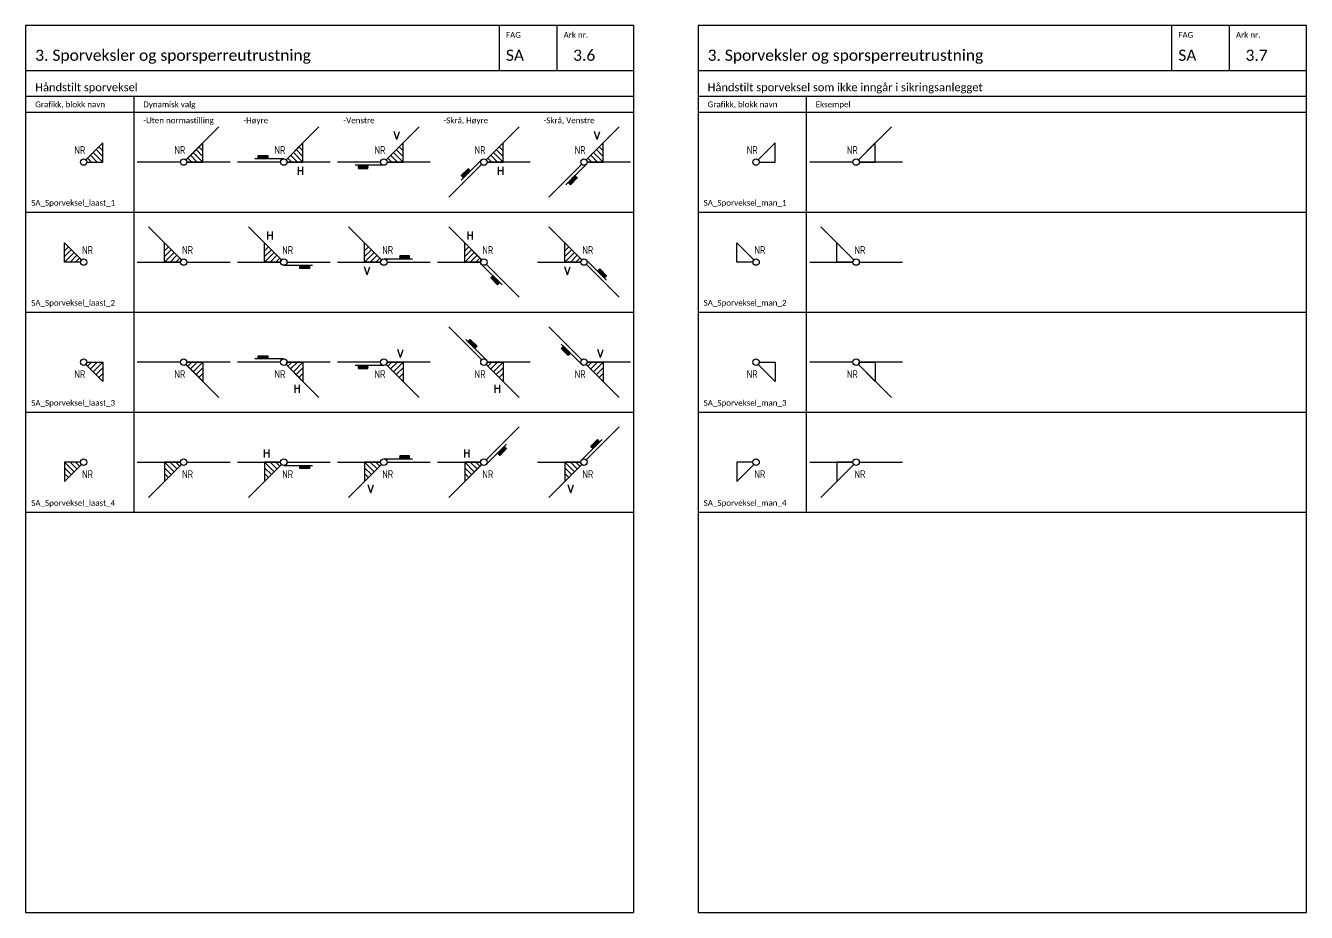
# Model space of a CAD drawing. Header units: millimetres. Extents: x -210 to 2500, y -2763 to 277.
# Drawn here: x 1050 to 1450, y -614 to -337 of the extents above; entities that cross this region are included whole.
import ezdxf
from ezdxf.enums import TextEntityAlignment as Align

# ---------------------------------------------------------------- set-up
doc = ezdxf.new("R2010")
doc.units = ezdxf.units.MM
for name, color, linetype in [('RAMME', 5, 'Continuous'), ('RAMME SYMBOLER', 4, 'Continuous'), ('RAMME TEKST', 7, 'Continuous'), ('SIG-SPOR enlinje', 5, 'Continuous'), ('SIG-Sporavsnitt', 2, 'Continuous'), ('SIG-Sporveksler', 2, 'Continuous'), ('SIG_ATT_Tekst25', 2, 'Continuous')]:
    doc.layers.add(name, color=color, linetype=linetype)
doc.layers.add('Wipeout', color=7, linetype='Continuous', true_color=0xfffefd)
doc.styles.add('Calibri', font='calibri.ttf')
doc.styles.add('ISOCP', font='isocp.shx', dxfattribs={"width": 0.9})

# ---------------------------------------------------------------- blocks, each defined once
blk = doc.blocks.new('*U24')
at = {"color": 0, "linetype": 'ByBlock', "lineweight": -2}
blk.add_lwpolyline([(1, 0), (6, 0), (6, 6), (0.71, 0.71, -0.198912), (1, 0)], format="xyb", dxfattribs=at)
blk = doc.blocks.new('SA_Sporveksel_man_1')
blk.add_wipeout([(-1, 0), (-0.99, 0.13), (-0.97, 0.26), (-0.92, 0.38), (-0.87, 0.5), (-0.79, 0.61), (-0.71, 0.71), (-0.61, 0.79), (-0.5, 0.87), (-0.38, 0.92), (-0.26, 0.97), (-0.13, 0.99), (0, 1), (0.13, 0.99), (0.26, 0.97), (0.38, 0.92), (0.5, 0.87), (0.61, 0.79), (0.71, 0.71), (0.79, 0.61), (0.87, 0.5), (0.92, 0.38), (0.97, 0.26), (0.99, 0.13), (1, 0), (0.99, -0.13), (0.97, -0.26), (0.92, -0.38), (0.87, -0.5), (0.79, -0.61), (0.71, -0.71), (0.61, -0.79), (0.5, -0.87), (0.38, -0.92), (0.26, -0.97), (0.13, -0.99), (0, -1), (-0.13, -0.99), (-0.26, -0.97), (-0.38, -0.92), (-0.5, -0.87), (-0.61, -0.79), (-0.71, -0.71), (-0.79, -0.61), (-0.87, -0.5), (-0.92, -0.38), (-0.97, -0.26), (-0.99, -0.13)]).dxf.layer = 'Wipeout'
at = {"color": 0, "linetype": 'ByBlock', "lineweight": -2}
blk.add_circle((0, 0), 1, dxfattribs=at)
blk.add_blockref('*U24', (0, 0), dxfattribs=at)
at = {"layer": 'SIG_ATT_Tekst25', "linetype": 'ByBlock', "lineweight": -2, "style": 'ISOCP', "width": 0.9}
blk.add_attdef('NR', text='', height=2.5, dxfattribs=at).set_placement((0.5, 2.5), align=Align.RIGHT)
blk = doc.blocks.new('SA_Sporveksel_man_2')
blk.add_wipeout([(1, 0), (0.99, 0.13), (0.97, 0.26), (0.92, 0.38), (0.87, 0.5), (0.79, 0.61), (0.71, 0.71), (0.61, 0.79), (0.5, 0.87), (0.38, 0.92), (0.26, 0.97), (0.13, 0.99), (0, 1), (-0.13, 0.99), (-0.26, 0.97), (-0.38, 0.92), (-0.5, 0.87), (-0.61, 0.79), (-0.71, 0.71), (-0.79, 0.61), (-0.87, 0.5), (-0.92, 0.38), (-0.97, 0.26), (-0.99, 0.13), (-1, 0), (-0.99, -0.13), (-0.97, -0.26), (-0.92, -0.38), (-0.87, -0.5), (-0.79, -0.61), (-0.71, -0.71), (-0.61, -0.79), (-0.5, -0.87), (-0.38, -0.92), (-0.26, -0.97), (-0.13, -0.99), (0, -1), (0.13, -0.99), (0.26, -0.97), (0.38, -0.92), (0.5, -0.87), (0.61, -0.79), (0.71, -0.71), (0.79, -0.61), (0.87, -0.5), (0.92, -0.38), (0.97, -0.26), (0.99, -0.13)]).dxf.layer = 'Wipeout'
at = {"color": 0, "linetype": 'ByBlock', "lineweight": -2}
blk.add_circle((0, 0), 1, dxfattribs=at)
at = {"color": 0, "linetype": 'ByBlock', "lineweight": -2, "xscale": -1}
blk.add_blockref('*U24', (0, 0), dxfattribs=at)
at = {"layer": 'SIG_ATT_Tekst25', "linetype": 'ByBlock', "lineweight": -2, "style": 'ISOCP', "width": 0.9}
blk.add_attdef('NR', (-0.5, 2.5), '', height=2.5, dxfattribs=at)
blk = doc.blocks.new('SA_Sporveksel_man_3')
blk.add_wipeout([(-1, 0), (-0.99, -0.13), (-0.97, -0.26), (-0.92, -0.38), (-0.87, -0.5), (-0.79, -0.61), (-0.71, -0.71), (-0.61, -0.79), (-0.5, -0.87), (-0.38, -0.92), (-0.26, -0.97), (-0.13, -0.99), (0, -1), (0.13, -0.99), (0.26, -0.97), (0.38, -0.92), (0.5, -0.87), (0.61, -0.79), (0.71, -0.71), (0.79, -0.61), (0.87, -0.5), (0.92, -0.38), (0.97, -0.26), (0.99, -0.13), (1, 0), (0.99, 0.13), (0.97, 0.26), (0.92, 0.38), (0.87, 0.5), (0.79, 0.61), (0.71, 0.71), (0.61, 0.79), (0.5, 0.87), (0.38, 0.92), (0.26, 0.97), (0.13, 0.99), (0, 1), (-0.13, 0.99), (-0.26, 0.97), (-0.38, 0.92), (-0.5, 0.87), (-0.61, 0.79), (-0.71, 0.71), (-0.79, 0.61), (-0.87, 0.5), (-0.92, 0.38), (-0.97, 0.26), (-0.99, 0.13)]).dxf.layer = 'Wipeout'
at = {"color": 0, "linetype": 'ByBlock', "lineweight": -2}
blk.add_circle((0, 0), 1, dxfattribs=at)
at = {"color": 0, "linetype": 'ByBlock', "lineweight": -2, "xscale": -1, "rotation": 180}
blk.add_blockref('*U24', (0, 0), dxfattribs=at)
at = {"layer": 'SIG_ATT_Tekst25', "linetype": 'ByBlock', "lineweight": -2, "style": 'ISOCP', "width": 0.9}
blk.add_attdef('NR', text='', height=2.5, dxfattribs=at).set_placement((0.5, -5), align=Align.RIGHT)
blk = doc.blocks.new('SA_Sporveksel_man_4')
blk.add_wipeout([(1, 0), (0.99, -0.13), (0.97, -0.26), (0.92, -0.38), (0.87, -0.5), (0.79, -0.61), (0.71, -0.71), (0.61, -0.79), (0.5, -0.87), (0.38, -0.92), (0.26, -0.97), (0.13, -0.99), (0, -1), (-0.13, -0.99), (-0.26, -0.97), (-0.38, -0.92), (-0.5, -0.87), (-0.61, -0.79), (-0.71, -0.71), (-0.79, -0.61), (-0.87, -0.5), (-0.92, -0.38), (-0.97, -0.26), (-0.99, -0.13), (-1, 0), (-0.99, 0.13), (-0.97, 0.26), (-0.92, 0.38), (-0.87, 0.5), (-0.79, 0.61), (-0.71, 0.71), (-0.61, 0.79), (-0.5, 0.87), (-0.38, 0.92), (-0.26, 0.97), (-0.13, 0.99), (0, 1), (0.13, 0.99), (0.26, 0.97), (0.38, 0.92), (0.5, 0.87), (0.61, 0.79), (0.71, 0.71), (0.79, 0.61), (0.87, 0.5), (0.92, 0.38), (0.97, 0.26), (0.99, 0.13)]).dxf.layer = 'Wipeout'
at = {"color": 0, "linetype": 'ByBlock', "lineweight": -2}
blk.add_circle((0, 0), 1, dxfattribs=at)
at = {"color": 0, "linetype": 'ByBlock', "lineweight": -2, "rotation": 180}
blk.add_blockref('*U24', (0, 0), dxfattribs=at)
at = {"layer": 'SIG_ATT_Tekst25', "linetype": 'ByBlock', "lineweight": -2, "style": 'ISOCP', "width": 0.9}
blk.add_attdef('NR', (-0.5, -5), '', height=2.5, dxfattribs=at)
blk = doc.blocks.new('*U25')
at = {"color": 0, "linetype": 'ByBlock', "lineweight": -2}
blk.add_lwpolyline([(1, 0), (6, 0), (6, 6), (0.71, 0.71, -0.198912), (1, 0)], format="xyb", dxfattribs=at)
for points in [[(6, 3.5), (4.75, 4.75)], [(2.5, 0), (1.25, 1.25)], [(4.25, 0), (2.12, 2.12)], [(6, 0), (3, 3)], [(6, 1.75), (3.88, 3.88)]]:
    blk.add_lwpolyline(points, dxfattribs=at)
blk = doc.blocks.new('*U381')
blk.add_wipeout([(-1, 0), (-0.99, 0.13), (-0.97, 0.26), (-0.92, 0.38), (-0.87, 0.5), (-0.79, 0.61), (-0.71, 0.71), (-0.61, 0.79), (-0.5, 0.87), (-0.38, 0.92), (-0.26, 0.97), (-0.13, 0.99), (0, 1), (0.13, 0.99), (0.26, 0.97), (0.38, 0.92), (0.5, 0.87), (0.61, 0.79), (0.71, 0.71), (0.79, 0.61), (0.87, 0.5), (0.92, 0.38), (0.97, 0.26), (0.99, 0.13), (1, 0), (0.99, -0.13), (0.97, -0.26), (0.92, -0.38), (0.87, -0.5), (0.79, -0.61), (0.71, -0.71), (0.61, -0.79), (0.5, -0.87), (0.38, -0.92), (0.26, -0.97), (0.13, -0.99), (0, -1), (-0.13, -0.99), (-0.26, -0.97), (-0.38, -0.92), (-0.5, -0.87), (-0.61, -0.79), (-0.71, -0.71), (-0.79, -0.61), (-0.87, -0.5), (-0.92, -0.38), (-0.97, -0.26), (-0.99, -0.13)]).dxf.layer = 'Wipeout'
at = {"color": 0, "linetype": 'ByBlock', "lineweight": -2}
blk.add_circle((0, 0), 1, dxfattribs=at)
blk.add_blockref('*U25', (0, 0), dxfattribs=at)
at = {"layer": 'SIG_ATT_Tekst25', "linetype": 'ByBlock', "lineweight": -2, "style": 'ISOCP', "width": 0.9}
blk.add_attdef('NR', text='', height=2.5, dxfattribs=at).set_placement((0.5, 2.5), align=Align.RIGHT)
blk = doc.blocks.new('*U26')
at = {"color": 0, "linetype": 'ByBlock', "lineweight": -2}
for p, q in [((0.58, 0), (0, 1)), ((0.46, 0), (0, 0.8)), ((0.34, 0), (0, 0.6)), ((0.23, 0), (0, 0.4)), ((0.11, 0), (0, 0.2)), ((0.69, 0), (0.11, 1)), ((0.81, 0), (0.23, 1)), ((0.92, 0), (0.34, 1)), ((1.04, 0), (0.46, 1)), ((1.15, 0), (0.58, 1)), ((1.27, 0), (0.69, 1)), ((1.38, 0), (0.81, 1)), ((1.5, 0), (0.92, 1)), ((1.61, 0), (1.04, 1)), ((1.73, 0), (1.15, 1)), ((1.85, 0), (1.27, 1)), ((1.96, 0), (1.38, 1)), ((2.08, 0), (1.5, 1)), ((2.19, 0), (1.61, 1)), ((2.31, 0), (1.73, 1)), ((2.42, 0), (1.85, 1)), ((2.54, 0), (1.96, 1)), ((2.65, 0), (2.08, 1)), ((2.77, 0), (2.19, 1)), ((2.88, 0), (2.31, 1)), ((3, 0), (2.42, 1)), ((3, 0.2), (2.54, 1)), ((3, 0.4), (2.65, 1)), ((3, 0.6), (2.77, 1)), ((3, 0.8), (2.88, 1))]:
    blk.add_line(p, q, dxfattribs=at)
blk.add_lwpolyline([(3, 0), (0, 0), (0, 1), (3, 1)], close=True, dxfattribs=at)
blk = doc.blocks.new('*U377')
at = {"color": 0, "linetype": 'ByBlock', "lineweight": -2}
for p, q in [((4.61, -4), (4.61, -1.5)), ((4.61, -2.61), (6, -2.61)), ((6, -4), (6, -1.5))]:
    blk.add_line(p, q, dxfattribs=at)
blk.add_blockref('*U26', (-8, 1), dxfattribs=at)
blk.add_wipeout([(-1, 0), (-0.99, 0.13), (-0.97, 0.26), (-0.92, 0.38), (-0.87, 0.5), (-0.79, 0.61), (-0.71, 0.71), (-0.61, 0.79), (-0.5, 0.87), (-0.38, 0.92), (-0.26, 0.97), (-0.13, 0.99), (0, 1), (0.13, 0.99), (0.26, 0.97), (0.38, 0.92), (0.5, 0.87), (0.61, 0.79), (0.71, 0.71), (0.79, 0.61), (0.87, 0.5), (0.92, 0.38), (0.97, 0.26), (0.99, 0.13), (1, 0), (0.99, -0.13), (0.97, -0.26), (0.92, -0.38), (0.87, -0.5), (0.79, -0.61), (0.71, -0.71), (0.61, -0.79), (0.5, -0.87), (0.38, -0.92), (0.26, -0.97), (0.13, -0.99), (0, -1), (-0.13, -0.99), (-0.26, -0.97), (-0.38, -0.92), (-0.5, -0.87), (-0.61, -0.79), (-0.71, -0.71), (-0.79, -0.61), (-0.87, -0.5), (-0.92, -0.38), (-0.97, -0.26), (-0.99, -0.13)]).dxf.layer = 'Wipeout'
blk.add_line((0, 1), (-9, 1), dxfattribs=at)
blk.add_circle((0, 0), 1, dxfattribs=at)
blk.add_blockref('*U25', (0, 0), dxfattribs=at)
at = {"layer": 'SIG_ATT_Tekst25', "linetype": 'ByBlock', "lineweight": -2, "style": 'ISOCP', "width": 0.9}
blk.add_attdef('NR', text='', height=2.5, dxfattribs=at).set_placement((0.5, 2.5), align=Align.RIGHT)
blk = doc.blocks.new('*U378')
at = {"color": 0, "linetype": 'ByBlock', "lineweight": -2}
for q in [(3.27, 9.56), (4.94, 9.56)]:
    blk.add_line((4.11, 7.06), q, dxfattribs=at)
at = {"color": 0, "linetype": 'ByBlock', "lineweight": -2, "xscale": -1, "rotation": 180}
blk.add_blockref('*U26', (-8, -1), dxfattribs=at)
blk.add_wipeout([(-1, 0), (-0.99, 0.13), (-0.97, 0.26), (-0.92, 0.38), (-0.87, 0.5), (-0.79, 0.61), (-0.71, 0.71), (-0.61, 0.79), (-0.5, 0.87), (-0.38, 0.92), (-0.26, 0.97), (-0.13, 0.99), (0, 1), (0.13, 0.99), (0.26, 0.97), (0.38, 0.92), (0.5, 0.87), (0.61, 0.79), (0.71, 0.71), (0.79, 0.61), (0.87, 0.5), (0.92, 0.38), (0.97, 0.26), (0.99, 0.13), (1, 0), (0.99, -0.13), (0.97, -0.26), (0.92, -0.38), (0.87, -0.5), (0.79, -0.61), (0.71, -0.71), (0.61, -0.79), (0.5, -0.87), (0.38, -0.92), (0.26, -0.97), (0.13, -0.99), (0, -1), (-0.13, -0.99), (-0.26, -0.97), (-0.38, -0.92), (-0.5, -0.87), (-0.61, -0.79), (-0.71, -0.71), (-0.79, -0.61), (-0.87, -0.5), (-0.92, -0.38), (-0.97, -0.26), (-0.99, -0.13)]).dxf.layer = 'Wipeout'
at = {"color": 0, "linetype": 'ByBlock', "lineweight": -2}
blk.add_line((0, -1), (-9, -1), dxfattribs=at)
blk.add_circle((0, 0), 1, dxfattribs=at)
blk.add_blockref('*U25', (0, 0), dxfattribs=at)
at = {"layer": 'SIG_ATT_Tekst25', "linetype": 'ByBlock', "lineweight": -2, "style": 'ISOCP', "width": 0.9}
blk.add_attdef('NR', text='', height=2.5, dxfattribs=at).set_placement((0.5, 2.5), align=Align.RIGHT)
blk = doc.blocks.new('*U379')
at = {"color": 0, "linetype": 'ByBlock', "lineweight": -2}
for p, q in [((4.61, -4), (4.61, -1.5)), ((4.61, -2.61), (6, -2.61)), ((6, -4), (6, -1.5))]:
    blk.add_line(p, q, dxfattribs=at)
at = {"color": 0, "linetype": 'ByBlock', "lineweight": -2, "rotation": 45}
blk.add_blockref('*U26', (-6.36, -4.95), dxfattribs=at)
blk.add_wipeout([(-1, 0), (-0.99, 0.13), (-0.97, 0.26), (-0.92, 0.38), (-0.87, 0.5), (-0.79, 0.61), (-0.71, 0.71), (-0.61, 0.79), (-0.5, 0.87), (-0.38, 0.92), (-0.26, 0.97), (-0.13, 0.99), (0, 1), (0.13, 0.99), (0.26, 0.97), (0.38, 0.92), (0.5, 0.87), (0.61, 0.79), (0.71, 0.71), (0.79, 0.61), (0.87, 0.5), (0.92, 0.38), (0.97, 0.26), (0.99, 0.13), (1, 0), (0.99, -0.13), (0.97, -0.26), (0.92, -0.38), (0.87, -0.5), (0.79, -0.61), (0.71, -0.71), (0.61, -0.79), (0.5, -0.87), (0.38, -0.92), (0.26, -0.97), (0.13, -0.99), (0, -1), (-0.13, -0.99), (-0.26, -0.97), (-0.38, -0.92), (-0.5, -0.87), (-0.61, -0.79), (-0.71, -0.71), (-0.79, -0.61), (-0.87, -0.5), (-0.92, -0.38), (-0.97, -0.26), (-0.99, -0.13)]).dxf.layer = 'Wipeout'
at = {"color": 0, "linetype": 'ByBlock', "lineweight": -2}
blk.add_line((-0.71, 0.71), (-7.07, -5.66), dxfattribs=at)
blk.add_circle((0, 0), 1, dxfattribs=at)
blk.add_blockref('*U25', (0, 0), dxfattribs=at)
at = {"layer": 'SIG_ATT_Tekst25', "linetype": 'ByBlock', "lineweight": -2, "style": 'ISOCP', "width": 0.9}
blk.add_attdef('NR', text='', height=2.5, dxfattribs=at).set_placement((0.5, 2.5), align=Align.RIGHT)
blk = doc.blocks.new('*U380')
at = {"color": 0, "linetype": 'ByBlock', "lineweight": -2}
for q in [(3.27, 9.56), (4.94, 9.56)]:
    blk.add_line((4.11, 7.06), q, dxfattribs=at)
at = {"color": 0, "linetype": 'ByBlock', "lineweight": -2, "xscale": -1, "rotation": 225}
blk.add_blockref('*U26', (-4.95, -6.36), dxfattribs=at)
blk.add_wipeout([(-1, 0), (-0.99, 0.13), (-0.97, 0.26), (-0.92, 0.38), (-0.87, 0.5), (-0.79, 0.61), (-0.71, 0.71), (-0.61, 0.79), (-0.5, 0.87), (-0.38, 0.92), (-0.26, 0.97), (-0.13, 0.99), (0, 1), (0.13, 0.99), (0.26, 0.97), (0.38, 0.92), (0.5, 0.87), (0.61, 0.79), (0.71, 0.71), (0.79, 0.61), (0.87, 0.5), (0.92, 0.38), (0.97, 0.26), (0.99, 0.13), (1, 0), (0.99, -0.13), (0.97, -0.26), (0.92, -0.38), (0.87, -0.5), (0.79, -0.61), (0.71, -0.71), (0.61, -0.79), (0.5, -0.87), (0.38, -0.92), (0.26, -0.97), (0.13, -0.99), (0, -1), (-0.13, -0.99), (-0.26, -0.97), (-0.38, -0.92), (-0.5, -0.87), (-0.61, -0.79), (-0.71, -0.71), (-0.79, -0.61), (-0.87, -0.5), (-0.92, -0.38), (-0.97, -0.26), (-0.99, -0.13)]).dxf.layer = 'Wipeout'
at = {"color": 0, "linetype": 'ByBlock', "lineweight": -2}
blk.add_line((0.71, -0.71), (-5.66, -7.07), dxfattribs=at)
blk.add_circle((0, 0), 1, dxfattribs=at)
blk.add_blockref('*U25', (0, 0), dxfattribs=at)
at = {"layer": 'SIG_ATT_Tekst25', "linetype": 'ByBlock', "lineweight": -2, "style": 'ISOCP', "width": 0.9}
blk.add_attdef('NR', text='', height=2.5, dxfattribs=at).set_placement((0.5, 2.5), align=Align.RIGHT)
blk = doc.blocks.new('*U386')
blk.add_wipeout([(1, 0), (0.99, 0.13), (0.97, 0.26), (0.92, 0.38), (0.87, 0.5), (0.79, 0.61), (0.71, 0.71), (0.61, 0.79), (0.5, 0.87), (0.38, 0.92), (0.26, 0.97), (0.13, 0.99), (0, 1), (-0.13, 0.99), (-0.26, 0.97), (-0.38, 0.92), (-0.5, 0.87), (-0.61, 0.79), (-0.71, 0.71), (-0.79, 0.61), (-0.87, 0.5), (-0.92, 0.38), (-0.97, 0.26), (-0.99, 0.13), (-1, 0), (-0.99, -0.13), (-0.97, -0.26), (-0.92, -0.38), (-0.87, -0.5), (-0.79, -0.61), (-0.71, -0.71), (-0.61, -0.79), (-0.5, -0.87), (-0.38, -0.92), (-0.26, -0.97), (-0.13, -0.99), (0, -1), (0.13, -0.99), (0.26, -0.97), (0.38, -0.92), (0.5, -0.87), (0.61, -0.79), (0.71, -0.71), (0.79, -0.61), (0.87, -0.5), (0.92, -0.38), (0.97, -0.26), (0.99, -0.13)]).dxf.layer = 'Wipeout'
at = {"color": 0, "linetype": 'ByBlock', "lineweight": -2}
blk.add_circle((0, 0), 1, dxfattribs=at)
at = {"color": 0, "linetype": 'ByBlock', "lineweight": -2, "xscale": -1}
blk.add_blockref('*U25', (0, 0), dxfattribs=at)
at = {"layer": 'SIG_ATT_Tekst25', "linetype": 'ByBlock', "lineweight": -2, "style": 'ISOCP', "width": 0.9}
blk.add_attdef('NR', (-0.5, 2.5), '', height=2.5, dxfattribs=at)
blk = doc.blocks.new('*U382')
at = {"color": 0, "linetype": 'ByBlock', "lineweight": -2}
for p, q in [((-4.94, 7.06), (-4.94, 9.56)), ((-4.94, 8.45), (-3.55, 8.45)), ((-3.55, 7.06), (-3.55, 9.56))]:
    blk.add_line(p, q, dxfattribs=at)
at = {"color": 0, "linetype": 'ByBlock', "lineweight": -2, "rotation": 180}
blk.add_blockref('*U26', (8, -1), dxfattribs=at)
blk.add_wipeout([(1, 0), (0.99, 0.13), (0.97, 0.26), (0.92, 0.38), (0.87, 0.5), (0.79, 0.61), (0.71, 0.71), (0.61, 0.79), (0.5, 0.87), (0.38, 0.92), (0.26, 0.97), (0.13, 0.99), (0, 1), (-0.13, 0.99), (-0.26, 0.97), (-0.38, 0.92), (-0.5, 0.87), (-0.61, 0.79), (-0.71, 0.71), (-0.79, 0.61), (-0.87, 0.5), (-0.92, 0.38), (-0.97, 0.26), (-0.99, 0.13), (-1, 0), (-0.99, -0.13), (-0.97, -0.26), (-0.92, -0.38), (-0.87, -0.5), (-0.79, -0.61), (-0.71, -0.71), (-0.61, -0.79), (-0.5, -0.87), (-0.38, -0.92), (-0.26, -0.97), (-0.13, -0.99), (0, -1), (0.13, -0.99), (0.26, -0.97), (0.38, -0.92), (0.5, -0.87), (0.61, -0.79), (0.71, -0.71), (0.79, -0.61), (0.87, -0.5), (0.92, -0.38), (0.97, -0.26), (0.99, -0.13)]).dxf.layer = 'Wipeout'
at = {"color": 0, "linetype": 'ByBlock', "lineweight": -2}
blk.add_line((0, -1), (9, -1), dxfattribs=at)
blk.add_circle((0, 0), 1, dxfattribs=at)
at = {"color": 0, "linetype": 'ByBlock', "lineweight": -2, "xscale": -1}
blk.add_blockref('*U25', (0, 0), dxfattribs=at)
at = {"layer": 'SIG_ATT_Tekst25', "linetype": 'ByBlock', "lineweight": -2, "style": 'ISOCP', "width": 0.9}
blk.add_attdef('NR', (-0.5, 2.5), '', height=2.5, dxfattribs=at)
blk = doc.blocks.new('*U383')
at = {"color": 0, "linetype": 'ByBlock', "lineweight": -2}
for q in [(-6, -1.5), (-4.33, -1.5)]:
    blk.add_line((-5.17, -4), q, dxfattribs=at)
at = {"color": 0, "linetype": 'ByBlock', "lineweight": -2, "xscale": -1}
blk.add_blockref('*U26', (8, 1), dxfattribs=at)
blk.add_wipeout([(1, 0), (0.99, 0.13), (0.97, 0.26), (0.92, 0.38), (0.87, 0.5), (0.79, 0.61), (0.71, 0.71), (0.61, 0.79), (0.5, 0.87), (0.38, 0.92), (0.26, 0.97), (0.13, 0.99), (0, 1), (-0.13, 0.99), (-0.26, 0.97), (-0.38, 0.92), (-0.5, 0.87), (-0.61, 0.79), (-0.71, 0.71), (-0.79, 0.61), (-0.87, 0.5), (-0.92, 0.38), (-0.97, 0.26), (-0.99, 0.13), (-1, 0), (-0.99, -0.13), (-0.97, -0.26), (-0.92, -0.38), (-0.87, -0.5), (-0.79, -0.61), (-0.71, -0.71), (-0.61, -0.79), (-0.5, -0.87), (-0.38, -0.92), (-0.26, -0.97), (-0.13, -0.99), (0, -1), (0.13, -0.99), (0.26, -0.97), (0.38, -0.92), (0.5, -0.87), (0.61, -0.79), (0.71, -0.71), (0.79, -0.61), (0.87, -0.5), (0.92, -0.38), (0.97, -0.26), (0.99, -0.13)]).dxf.layer = 'Wipeout'
at = {"color": 0, "linetype": 'ByBlock', "lineweight": -2}
blk.add_line((0, 1), (9, 1), dxfattribs=at)
blk.add_circle((0, 0), 1, dxfattribs=at)
at = {"color": 0, "linetype": 'ByBlock', "lineweight": -2, "xscale": -1}
blk.add_blockref('*U25', (0, 0), dxfattribs=at)
at = {"layer": 'SIG_ATT_Tekst25', "linetype": 'ByBlock', "lineweight": -2, "style": 'ISOCP', "width": 0.9}
blk.add_attdef('NR', (-0.5, 2.5), '', height=2.5, dxfattribs=at)
blk = doc.blocks.new('*U384')
at = {"color": 0, "linetype": 'ByBlock', "lineweight": -2}
for p, q in [((-4.94, 7.06), (-4.94, 9.56)), ((-4.94, 8.45), (-3.55, 8.45)), ((-3.55, 7.06), (-3.55, 9.56))]:
    blk.add_line(p, q, dxfattribs=at)
at = {"color": 0, "linetype": 'ByBlock', "lineweight": -2, "rotation": 134.9999999999999}
blk.add_blockref('*U26', (4.95, -6.36), dxfattribs=at)
blk.add_wipeout([(1, 0), (0.99, 0.13), (0.97, 0.26), (0.92, 0.38), (0.87, 0.5), (0.79, 0.61), (0.71, 0.71), (0.61, 0.79), (0.5, 0.87), (0.38, 0.92), (0.26, 0.97), (0.13, 0.99), (0, 1), (-0.13, 0.99), (-0.26, 0.97), (-0.38, 0.92), (-0.5, 0.87), (-0.61, 0.79), (-0.71, 0.71), (-0.79, 0.61), (-0.87, 0.5), (-0.92, 0.38), (-0.97, 0.26), (-0.99, 0.13), (-1, 0), (-0.99, -0.13), (-0.97, -0.26), (-0.92, -0.38), (-0.87, -0.5), (-0.79, -0.61), (-0.71, -0.71), (-0.61, -0.79), (-0.5, -0.87), (-0.38, -0.92), (-0.26, -0.97), (-0.13, -0.99), (0, -1), (0.13, -0.99), (0.26, -0.97), (0.38, -0.92), (0.5, -0.87), (0.61, -0.79), (0.71, -0.71), (0.79, -0.61), (0.87, -0.5), (0.92, -0.38), (0.97, -0.26), (0.99, -0.13)]).dxf.layer = 'Wipeout'
at = {"color": 0, "linetype": 'ByBlock', "lineweight": -2}
blk.add_line((-0.71, -0.71), (5.66, -7.07), dxfattribs=at)
blk.add_circle((0, 0), 1, dxfattribs=at)
at = {"color": 0, "linetype": 'ByBlock', "lineweight": -2, "xscale": -1}
blk.add_blockref('*U25', (0, 0), dxfattribs=at)
at = {"layer": 'SIG_ATT_Tekst25', "linetype": 'ByBlock', "lineweight": -2, "style": 'ISOCP', "width": 0.9}
blk.add_attdef('NR', (-0.5, 2.5), '', height=2.5, dxfattribs=at)
blk = doc.blocks.new('*U385')
at = {"color": 0, "linetype": 'ByBlock', "lineweight": -2}
for q in [(-6, -1.5), (-4.33, -1.5)]:
    blk.add_line((-5.17, -4), q, dxfattribs=at)
at = {"color": 0, "linetype": 'ByBlock', "lineweight": -2, "xscale": -1, "rotation": 315}
blk.add_blockref('*U26', (6.36, -4.95), dxfattribs=at)
blk.add_wipeout([(1, 0), (0.99, 0.13), (0.97, 0.26), (0.92, 0.38), (0.87, 0.5), (0.79, 0.61), (0.71, 0.71), (0.61, 0.79), (0.5, 0.87), (0.38, 0.92), (0.26, 0.97), (0.13, 0.99), (0, 1), (-0.13, 0.99), (-0.26, 0.97), (-0.38, 0.92), (-0.5, 0.87), (-0.61, 0.79), (-0.71, 0.71), (-0.79, 0.61), (-0.87, 0.5), (-0.92, 0.38), (-0.97, 0.26), (-0.99, 0.13), (-1, 0), (-0.99, -0.13), (-0.97, -0.26), (-0.92, -0.38), (-0.87, -0.5), (-0.79, -0.61), (-0.71, -0.71), (-0.61, -0.79), (-0.5, -0.87), (-0.38, -0.92), (-0.26, -0.97), (-0.13, -0.99), (0, -1), (0.13, -0.99), (0.26, -0.97), (0.38, -0.92), (0.5, -0.87), (0.61, -0.79), (0.71, -0.71), (0.79, -0.61), (0.87, -0.5), (0.92, -0.38), (0.97, -0.26), (0.99, -0.13)]).dxf.layer = 'Wipeout'
at = {"color": 0, "linetype": 'ByBlock', "lineweight": -2}
blk.add_line((0.71, 0.71), (7.07, -5.66), dxfattribs=at)
blk.add_circle((0, 0), 1, dxfattribs=at)
at = {"color": 0, "linetype": 'ByBlock', "lineweight": -2, "xscale": -1}
blk.add_blockref('*U25', (0, 0), dxfattribs=at)
at = {"layer": 'SIG_ATT_Tekst25', "linetype": 'ByBlock', "lineweight": -2, "style": 'ISOCP', "width": 0.9}
blk.add_attdef('NR', (-0.5, 2.5), '', height=2.5, dxfattribs=at)
blk = doc.blocks.new('*U396')
blk.add_wipeout([(1, 0), (0.99, -0.13), (0.97, -0.26), (0.92, -0.38), (0.87, -0.5), (0.79, -0.61), (0.71, -0.71), (0.61, -0.79), (0.5, -0.87), (0.38, -0.92), (0.26, -0.97), (0.13, -0.99), (0, -1), (-0.13, -0.99), (-0.26, -0.97), (-0.38, -0.92), (-0.5, -0.87), (-0.61, -0.79), (-0.71, -0.71), (-0.79, -0.61), (-0.87, -0.5), (-0.92, -0.38), (-0.97, -0.26), (-0.99, -0.13), (-1, 0), (-0.99, 0.13), (-0.97, 0.26), (-0.92, 0.38), (-0.87, 0.5), (-0.79, 0.61), (-0.71, 0.71), (-0.61, 0.79), (-0.5, 0.87), (-0.38, 0.92), (-0.26, 0.97), (-0.13, 0.99), (0, 1), (0.13, 0.99), (0.26, 0.97), (0.38, 0.92), (0.5, 0.87), (0.61, 0.79), (0.71, 0.71), (0.79, 0.61), (0.87, 0.5), (0.92, 0.38), (0.97, 0.26), (0.99, 0.13)]).dxf.layer = 'Wipeout'
at = {"color": 0, "linetype": 'ByBlock', "lineweight": -2}
blk.add_circle((0, 0), 1, dxfattribs=at)
at = {"color": 0, "linetype": 'ByBlock', "lineweight": -2, "rotation": 180}
blk.add_blockref('*U25', (0, 0), dxfattribs=at)
at = {"layer": 'SIG_ATT_Tekst25', "linetype": 'ByBlock', "lineweight": -2, "style": 'ISOCP', "width": 0.9}
blk.add_attdef('NR', (-0.5, -5), '', height=2.5, dxfattribs=at)
blk = doc.blocks.new('*U395')
at = {"color": 0, "linetype": 'ByBlock', "lineweight": -2}
for p, q in [((-6, 1.5), (-6, 4)), ((-6, 2.89), (-4.61, 2.89)), ((-4.61, 1.5), (-4.61, 4))]:
    blk.add_line(p, q, dxfattribs=at)
at = {"color": 0, "linetype": 'ByBlock', "lineweight": -2, "rotation": 180}
blk.add_blockref('*U26', (8, -1), dxfattribs=at)
blk.add_wipeout([(1, 0), (0.99, -0.13), (0.97, -0.26), (0.92, -0.38), (0.87, -0.5), (0.79, -0.61), (0.71, -0.71), (0.61, -0.79), (0.5, -0.87), (0.38, -0.92), (0.26, -0.97), (0.13, -0.99), (0, -1), (-0.13, -0.99), (-0.26, -0.97), (-0.38, -0.92), (-0.5, -0.87), (-0.61, -0.79), (-0.71, -0.71), (-0.79, -0.61), (-0.87, -0.5), (-0.92, -0.38), (-0.97, -0.26), (-0.99, -0.13), (-1, 0), (-0.99, 0.13), (-0.97, 0.26), (-0.92, 0.38), (-0.87, 0.5), (-0.79, 0.61), (-0.71, 0.71), (-0.61, 0.79), (-0.5, 0.87), (-0.38, 0.92), (-0.26, 0.97), (-0.13, 0.99), (0, 1), (0.13, 0.99), (0.26, 0.97), (0.38, 0.92), (0.5, 0.87), (0.61, 0.79), (0.71, 0.71), (0.79, 0.61), (0.87, 0.5), (0.92, 0.38), (0.97, 0.26), (0.99, 0.13)]).dxf.layer = 'Wipeout'
at = {"color": 0, "linetype": 'ByBlock', "lineweight": -2}
blk.add_line((0, -1), (9, -1), dxfattribs=at)
blk.add_circle((0, 0), 1, dxfattribs=at)
at = {"color": 0, "linetype": 'ByBlock', "lineweight": -2, "rotation": 180}
blk.add_blockref('*U25', (0, 0), dxfattribs=at)
at = {"layer": 'SIG_ATT_Tekst25', "linetype": 'ByBlock', "lineweight": -2, "style": 'ISOCP', "width": 0.9}
blk.add_attdef('NR', (-0.5, -5), '', height=2.5, dxfattribs=at)
blk = doc.blocks.new('*U394')
at = {"color": 0, "linetype": 'ByBlock', "lineweight": -2}
for q in [(-4.94, -7.06), (-3.27, -7.06)]:
    blk.add_line((-4.11, -9.56), q, dxfattribs=at)
at = {"color": 0, "linetype": 'ByBlock', "lineweight": -2, "xscale": -1}
blk.add_blockref('*U26', (8, 1), dxfattribs=at)
blk.add_wipeout([(1, 0), (0.99, -0.13), (0.97, -0.26), (0.92, -0.38), (0.87, -0.5), (0.79, -0.61), (0.71, -0.71), (0.61, -0.79), (0.5, -0.87), (0.38, -0.92), (0.26, -0.97), (0.13, -0.99), (0, -1), (-0.13, -0.99), (-0.26, -0.97), (-0.38, -0.92), (-0.5, -0.87), (-0.61, -0.79), (-0.71, -0.71), (-0.79, -0.61), (-0.87, -0.5), (-0.92, -0.38), (-0.97, -0.26), (-0.99, -0.13), (-1, 0), (-0.99, 0.13), (-0.97, 0.26), (-0.92, 0.38), (-0.87, 0.5), (-0.79, 0.61), (-0.71, 0.71), (-0.61, 0.79), (-0.5, 0.87), (-0.38, 0.92), (-0.26, 0.97), (-0.13, 0.99), (0, 1), (0.13, 0.99), (0.26, 0.97), (0.38, 0.92), (0.5, 0.87), (0.61, 0.79), (0.71, 0.71), (0.79, 0.61), (0.87, 0.5), (0.92, 0.38), (0.97, 0.26), (0.99, 0.13)]).dxf.layer = 'Wipeout'
at = {"color": 0, "linetype": 'ByBlock', "lineweight": -2}
blk.add_line((0, 1), (9, 1), dxfattribs=at)
blk.add_circle((0, 0), 1, dxfattribs=at)
at = {"color": 0, "linetype": 'ByBlock', "lineweight": -2, "rotation": 180}
blk.add_blockref('*U25', (0, 0), dxfattribs=at)
at = {"layer": 'SIG_ATT_Tekst25', "linetype": 'ByBlock', "lineweight": -2, "style": 'ISOCP', "width": 0.9}
blk.add_attdef('NR', (-0.5, -5), '', height=2.5, dxfattribs=at)
blk = doc.blocks.new('*U393')
at = {"color": 0, "linetype": 'ByBlock', "lineweight": -2}
for p, q in [((-6, 1.5), (-6, 4)), ((-6, 2.89), (-4.61, 2.89)), ((-4.61, 1.5), (-4.61, 4))]:
    blk.add_line(p, q, dxfattribs=at)
at = {"color": 0, "linetype": 'ByBlock', "lineweight": -2, "rotation": 224.9999999999999}
blk.add_blockref('*U26', (6.36, 4.95), dxfattribs=at)
blk.add_wipeout([(1, 0), (0.99, -0.13), (0.97, -0.26), (0.92, -0.38), (0.87, -0.5), (0.79, -0.61), (0.71, -0.71), (0.61, -0.79), (0.5, -0.87), (0.38, -0.92), (0.26, -0.97), (0.13, -0.99), (0, -1), (-0.13, -0.99), (-0.26, -0.97), (-0.38, -0.92), (-0.5, -0.87), (-0.61, -0.79), (-0.71, -0.71), (-0.79, -0.61), (-0.87, -0.5), (-0.92, -0.38), (-0.97, -0.26), (-0.99, -0.13), (-1, 0), (-0.99, 0.13), (-0.97, 0.26), (-0.92, 0.38), (-0.87, 0.5), (-0.79, 0.61), (-0.71, 0.71), (-0.61, 0.79), (-0.5, 0.87), (-0.38, 0.92), (-0.26, 0.97), (-0.13, 0.99), (0, 1), (0.13, 0.99), (0.26, 0.97), (0.38, 0.92), (0.5, 0.87), (0.61, 0.79), (0.71, 0.71), (0.79, 0.61), (0.87, 0.5), (0.92, 0.38), (0.97, 0.26), (0.99, 0.13)]).dxf.layer = 'Wipeout'
at = {"color": 0, "linetype": 'ByBlock', "lineweight": -2}
blk.add_line((0.71, -0.71), (7.07, 5.66), dxfattribs=at)
blk.add_circle((0, 0), 1, dxfattribs=at)
at = {"color": 0, "linetype": 'ByBlock', "lineweight": -2, "rotation": 180}
blk.add_blockref('*U25', (0, 0), dxfattribs=at)
at = {"layer": 'SIG_ATT_Tekst25', "linetype": 'ByBlock', "lineweight": -2, "style": 'ISOCP', "width": 0.9}
blk.add_attdef('NR', (-0.5, -5), '', height=2.5, dxfattribs=at)
blk = doc.blocks.new('*U392')
at = {"color": 0, "linetype": 'ByBlock', "lineweight": -2}
for q in [(-4.94, -7.06), (-3.27, -7.06)]:
    blk.add_line((-4.11, -9.56), q, dxfattribs=at)
at = {"color": 0, "linetype": 'ByBlock', "lineweight": -2, "xscale": -1, "rotation": 44.99999999999984}
blk.add_blockref('*U26', (4.95, 6.36), dxfattribs=at)
blk.add_wipeout([(1, 0), (0.99, -0.13), (0.97, -0.26), (0.92, -0.38), (0.87, -0.5), (0.79, -0.61), (0.71, -0.71), (0.61, -0.79), (0.5, -0.87), (0.38, -0.92), (0.26, -0.97), (0.13, -0.99), (0, -1), (-0.13, -0.99), (-0.26, -0.97), (-0.38, -0.92), (-0.5, -0.87), (-0.61, -0.79), (-0.71, -0.71), (-0.79, -0.61), (-0.87, -0.5), (-0.92, -0.38), (-0.97, -0.26), (-0.99, -0.13), (-1, 0), (-0.99, 0.13), (-0.97, 0.26), (-0.92, 0.38), (-0.87, 0.5), (-0.79, 0.61), (-0.71, 0.71), (-0.61, 0.79), (-0.5, 0.87), (-0.38, 0.92), (-0.26, 0.97), (-0.13, 0.99), (0, 1), (0.13, 0.99), (0.26, 0.97), (0.38, 0.92), (0.5, 0.87), (0.61, 0.79), (0.71, 0.71), (0.79, 0.61), (0.87, 0.5), (0.92, 0.38), (0.97, 0.26), (0.99, 0.13)]).dxf.layer = 'Wipeout'
at = {"color": 0, "linetype": 'ByBlock', "lineweight": -2}
blk.add_line((-0.71, 0.71), (5.66, 7.07), dxfattribs=at)
blk.add_circle((0, 0), 1, dxfattribs=at)
at = {"color": 0, "linetype": 'ByBlock', "lineweight": -2, "rotation": 180}
blk.add_blockref('*U25', (0, 0), dxfattribs=at)
at = {"layer": 'SIG_ATT_Tekst25', "linetype": 'ByBlock', "lineweight": -2, "style": 'ISOCP', "width": 0.9}
blk.add_attdef('NR', (-0.5, -5), '', height=2.5, dxfattribs=at)
blk = doc.blocks.new('*U391')
blk.add_wipeout([(-1, 0), (-0.99, -0.13), (-0.97, -0.26), (-0.92, -0.38), (-0.87, -0.5), (-0.79, -0.61), (-0.71, -0.71), (-0.61, -0.79), (-0.5, -0.87), (-0.38, -0.92), (-0.26, -0.97), (-0.13, -0.99), (0, -1), (0.13, -0.99), (0.26, -0.97), (0.38, -0.92), (0.5, -0.87), (0.61, -0.79), (0.71, -0.71), (0.79, -0.61), (0.87, -0.5), (0.92, -0.38), (0.97, -0.26), (0.99, -0.13), (1, 0), (0.99, 0.13), (0.97, 0.26), (0.92, 0.38), (0.87, 0.5), (0.79, 0.61), (0.71, 0.71), (0.61, 0.79), (0.5, 0.87), (0.38, 0.92), (0.26, 0.97), (0.13, 0.99), (0, 1), (-0.13, 0.99), (-0.26, 0.97), (-0.38, 0.92), (-0.5, 0.87), (-0.61, 0.79), (-0.71, 0.71), (-0.79, 0.61), (-0.87, 0.5), (-0.92, 0.38), (-0.97, 0.26), (-0.99, 0.13)]).dxf.layer = 'Wipeout'
at = {"color": 0, "linetype": 'ByBlock', "lineweight": -2}
blk.add_circle((0, 0), 1, dxfattribs=at)
at = {"color": 0, "linetype": 'ByBlock', "lineweight": -2, "xscale": -1, "rotation": 180}
blk.add_blockref('*U25', (0, 0), dxfattribs=at)
at = {"layer": 'SIG_ATT_Tekst25', "linetype": 'ByBlock', "lineweight": -2, "style": 'ISOCP', "width": 0.9}
blk.add_attdef('NR', text='', height=2.5, dxfattribs=at).set_placement((0.5, -5), align=Align.RIGHT)
blk = doc.blocks.new('*U390')
at = {"color": 0, "linetype": 'ByBlock', "lineweight": -2}
for p, q in [((3.55, -9.56), (3.55, -7.06)), ((4.94, -9.56), (4.94, -7.06)), ((3.55, -8.17), (4.94, -8.17))]:
    blk.add_line(p, q, dxfattribs=at)
blk.add_blockref('*U26', (-8, 1), dxfattribs=at)
blk.add_wipeout([(-1, 0), (-0.99, -0.13), (-0.97, -0.26), (-0.92, -0.38), (-0.87, -0.5), (-0.79, -0.61), (-0.71, -0.71), (-0.61, -0.79), (-0.5, -0.87), (-0.38, -0.92), (-0.26, -0.97), (-0.13, -0.99), (0, -1), (0.13, -0.99), (0.26, -0.97), (0.38, -0.92), (0.5, -0.87), (0.61, -0.79), (0.71, -0.71), (0.79, -0.61), (0.87, -0.5), (0.92, -0.38), (0.97, -0.26), (0.99, -0.13), (1, 0), (0.99, 0.13), (0.97, 0.26), (0.92, 0.38), (0.87, 0.5), (0.79, 0.61), (0.71, 0.71), (0.61, 0.79), (0.5, 0.87), (0.38, 0.92), (0.26, 0.97), (0.13, 0.99), (0, 1), (-0.13, 0.99), (-0.26, 0.97), (-0.38, 0.92), (-0.5, 0.87), (-0.61, 0.79), (-0.71, 0.71), (-0.79, 0.61), (-0.87, 0.5), (-0.92, 0.38), (-0.97, 0.26), (-0.99, 0.13)]).dxf.layer = 'Wipeout'
blk.add_line((0, 1), (-9, 1), dxfattribs=at)
blk.add_circle((0, 0), 1, dxfattribs=at)
at = {"color": 0, "linetype": 'ByBlock', "lineweight": -2, "xscale": -1, "rotation": 180}
blk.add_blockref('*U25', (0, 0), dxfattribs=at)
at = {"layer": 'SIG_ATT_Tekst25', "linetype": 'ByBlock', "lineweight": -2, "style": 'ISOCP', "width": 0.9}
blk.add_attdef('NR', text='', height=2.5, dxfattribs=at).set_placement((0.5, -5), align=Align.RIGHT)
blk = doc.blocks.new('*U389')
at = {"color": 0, "linetype": 'ByBlock', "lineweight": -2}
for q in [(4.33, 4), (6, 4)]:
    blk.add_line((5.17, 1.5), q, dxfattribs=at)
at = {"color": 0, "linetype": 'ByBlock', "lineweight": -2, "xscale": -1, "rotation": 180}
blk.add_blockref('*U26', (-8, -1), dxfattribs=at)
blk.add_wipeout([(-1, 0), (-0.99, -0.13), (-0.97, -0.26), (-0.92, -0.38), (-0.87, -0.5), (-0.79, -0.61), (-0.71, -0.71), (-0.61, -0.79), (-0.5, -0.87), (-0.38, -0.92), (-0.26, -0.97), (-0.13, -0.99), (0, -1), (0.13, -0.99), (0.26, -0.97), (0.38, -0.92), (0.5, -0.87), (0.61, -0.79), (0.71, -0.71), (0.79, -0.61), (0.87, -0.5), (0.92, -0.38), (0.97, -0.26), (0.99, -0.13), (1, 0), (0.99, 0.13), (0.97, 0.26), (0.92, 0.38), (0.87, 0.5), (0.79, 0.61), (0.71, 0.71), (0.61, 0.79), (0.5, 0.87), (0.38, 0.92), (0.26, 0.97), (0.13, 0.99), (0, 1), (-0.13, 0.99), (-0.26, 0.97), (-0.38, 0.92), (-0.5, 0.87), (-0.61, 0.79), (-0.71, 0.71), (-0.79, 0.61), (-0.87, 0.5), (-0.92, 0.38), (-0.97, 0.26), (-0.99, 0.13)]).dxf.layer = 'Wipeout'
at = {"color": 0, "linetype": 'ByBlock', "lineweight": -2}
blk.add_line((0, -1), (-9, -1), dxfattribs=at)
blk.add_circle((0, 0), 1, dxfattribs=at)
at = {"color": 0, "linetype": 'ByBlock', "lineweight": -2, "xscale": -1, "rotation": 180}
blk.add_blockref('*U25', (0, 0), dxfattribs=at)
at = {"layer": 'SIG_ATT_Tekst25', "linetype": 'ByBlock', "lineweight": -2, "style": 'ISOCP', "width": 0.9}
blk.add_attdef('NR', text='', height=2.5, dxfattribs=at).set_placement((0.5, -5), align=Align.RIGHT)
blk = doc.blocks.new('*U388')
at = {"color": 0, "linetype": 'ByBlock', "lineweight": -2}
for p, q in [((3.55, -9.56), (3.55, -7.06)), ((4.94, -9.56), (4.94, -7.06)), ((3.55, -8.17), (4.94, -8.17))]:
    blk.add_line(p, q, dxfattribs=at)
at = {"color": 0, "linetype": 'ByBlock', "lineweight": -2, "rotation": 314.9999999999999}
blk.add_blockref('*U26', (-4.95, 6.36), dxfattribs=at)
blk.add_wipeout([(-1, 0), (-0.99, -0.13), (-0.97, -0.26), (-0.92, -0.38), (-0.87, -0.5), (-0.79, -0.61), (-0.71, -0.71), (-0.61, -0.79), (-0.5, -0.87), (-0.38, -0.92), (-0.26, -0.97), (-0.13, -0.99), (0, -1), (0.13, -0.99), (0.26, -0.97), (0.38, -0.92), (0.5, -0.87), (0.61, -0.79), (0.71, -0.71), (0.79, -0.61), (0.87, -0.5), (0.92, -0.38), (0.97, -0.26), (0.99, -0.13), (1, 0), (0.99, 0.13), (0.97, 0.26), (0.92, 0.38), (0.87, 0.5), (0.79, 0.61), (0.71, 0.71), (0.61, 0.79), (0.5, 0.87), (0.38, 0.92), (0.26, 0.97), (0.13, 0.99), (0, 1), (-0.13, 0.99), (-0.26, 0.97), (-0.38, 0.92), (-0.5, 0.87), (-0.61, 0.79), (-0.71, 0.71), (-0.79, 0.61), (-0.87, 0.5), (-0.92, 0.38), (-0.97, 0.26), (-0.99, 0.13)]).dxf.layer = 'Wipeout'
at = {"color": 0, "linetype": 'ByBlock', "lineweight": -2}
blk.add_line((0.71, 0.71), (-5.66, 7.07), dxfattribs=at)
blk.add_circle((0, 0), 1, dxfattribs=at)
at = {"color": 0, "linetype": 'ByBlock', "lineweight": -2, "xscale": -1, "rotation": 180}
blk.add_blockref('*U25', (0, 0), dxfattribs=at)
at = {"layer": 'SIG_ATT_Tekst25', "linetype": 'ByBlock', "lineweight": -2, "style": 'ISOCP', "width": 0.9}
blk.add_attdef('NR', text='', height=2.5, dxfattribs=at).set_placement((0.5, -5), align=Align.RIGHT)
blk = doc.blocks.new('*U387')
at = {"color": 0, "linetype": 'ByBlock', "lineweight": -2}
for q in [(4.33, 4), (6, 4)]:
    blk.add_line((5.17, 1.5), q, dxfattribs=at)
at = {"color": 0, "linetype": 'ByBlock', "lineweight": -2, "xscale": -1, "rotation": 134.9999999999999}
blk.add_blockref('*U26', (-6.36, 4.95), dxfattribs=at)
blk.add_wipeout([(-1, 0), (-0.99, -0.13), (-0.97, -0.26), (-0.92, -0.38), (-0.87, -0.5), (-0.79, -0.61), (-0.71, -0.71), (-0.61, -0.79), (-0.5, -0.87), (-0.38, -0.92), (-0.26, -0.97), (-0.13, -0.99), (0, -1), (0.13, -0.99), (0.26, -0.97), (0.38, -0.92), (0.5, -0.87), (0.61, -0.79), (0.71, -0.71), (0.79, -0.61), (0.87, -0.5), (0.92, -0.38), (0.97, -0.26), (0.99, -0.13), (1, 0), (0.99, 0.13), (0.97, 0.26), (0.92, 0.38), (0.87, 0.5), (0.79, 0.61), (0.71, 0.71), (0.61, 0.79), (0.5, 0.87), (0.38, 0.92), (0.26, 0.97), (0.13, 0.99), (0, 1), (-0.13, 0.99), (-0.26, 0.97), (-0.38, 0.92), (-0.5, 0.87), (-0.61, 0.79), (-0.71, 0.71), (-0.79, 0.61), (-0.87, 0.5), (-0.92, 0.38), (-0.97, 0.26), (-0.99, 0.13)]).dxf.layer = 'Wipeout'
at = {"color": 0, "linetype": 'ByBlock', "lineweight": -2}
blk.add_line((-0.71, -0.71), (-7.07, 5.66), dxfattribs=at)
blk.add_circle((0, 0), 1, dxfattribs=at)
at = {"color": 0, "linetype": 'ByBlock', "lineweight": -2, "xscale": -1, "rotation": 180}
blk.add_blockref('*U25', (0, 0), dxfattribs=at)
at = {"layer": 'SIG_ATT_Tekst25', "linetype": 'ByBlock', "lineweight": -2, "style": 'ISOCP', "width": 0.9}
blk.add_attdef('NR', text='', height=2.5, dxfattribs=at).set_placement((0.5, -5), align=Align.RIGHT)

msp = doc.modelspace()

# ---------------------------------------------------------------- linework, layer by layer
at = {"layer": 'RAMME'}
for points in [[(1240, -337), (1050, -337), (1050, -614), (1240, -614)], [(1450, -337), (1260, -337), (1260, -614), (1450, -614)]]:
    msp.add_lwpolyline(points, close=True, dxfattribs=at)
for points in [[(1050, -351), (1240, -351)], [(1260, -351), (1450, -351)]]:
    msp.add_lwpolyline(points, dxfattribs=at)
at = {"layer": 'RAMME SYMBOLER'}
for p, q in [((1198, -351), (1198, -337)), ((1216, -351), (1216, -337)), ((1408, -351), (1408, -337)), ((1426, -351), (1426, -337)), ((1050, -359), (1240, -359)), ((1083.75, -359), (1083.75, -489)), ((1260, -359), (1450, -359)), ((1293.75, -359), (1293.75, -489)), ((1050, -364), (1240, -364)), ((1260, -364), (1450, -364)), ((1050, -395.25), (1240, -395.25)), ((1260, -395.25), (1450, -395.25)), ((1050, -426.5), (1240, -426.5)), ((1260, -426.5), (1450, -426.5)), ((1050, -457.75), (1240, -457.75)), ((1260, -457.75), (1450, -457.75)), ((1050, -489), (1240, -489)), ((1260, -489), (1450, -489))]:
    msp.add_line(p, q, dxfattribs=at)
at = {"layer": 'SIG-SPOR enlinje'}
for p, q in [((1099.375, -379.625), (1110.375, -368.625)), ((1130.625, -379.625), (1141.625, -368.625)), ((1161.875, -379.625), (1172.875, -368.625)), ((1182.125, -390.625), (1204.125, -368.625)), ((1213.375, -390.625), (1235.375, -368.625)), ((1309.375, -379.625), (1320.375, -368.625)), ((1113.875, -379.625), (1084.875, -379.625)), ((1145.125, -379.625), (1116.125, -379.625)), ((1176.375, -379.625), (1147.375, -379.625)), ((1207.625, -379.625), (1193.125, -379.625)), ((1238.875, -379.625), (1224.375, -379.625)), ((1323.875, -379.625), (1294.875, -379.625)), ((1099.375, -410.875), (1088.375, -399.875)), ((1130.625, -410.875), (1119.625, -399.875)), ((1161.875, -410.875), (1150.875, -399.875)), ((1204.125, -421.875), (1182.125, -399.875)), ((1235.375, -421.875), (1213.375, -399.875)), ((1309.375, -410.875), (1298.375, -399.875)), ((1084.875, -410.875), (1113.875, -410.875)), ((1116.125, -410.875), (1145.125, -410.875)), ((1147.375, -410.875), (1176.375, -410.875)), ((1178.625, -410.875), (1193.125, -410.875)), ((1209.875, -410.875), (1224.375, -410.875)), ((1294.875, -410.875), (1323.875, -410.875)), ((1182.125, -431.125), (1204.125, -453.125)), ((1213.375, -431.125), (1235.375, -453.125)), ((1113.875, -442.125), (1084.875, -442.125)), ((1099.375, -442.125), (1110.375, -453.125)), ((1145.125, -442.125), (1116.125, -442.125)), ((1130.625, -442.125), (1141.625, -453.125)), ((1176.375, -442.125), (1147.375, -442.125)), ((1161.875, -442.125), (1172.875, -453.125)), ((1207.625, -442.125), (1193.125, -442.125)), ((1238.875, -442.125), (1224.375, -442.125)), ((1323.875, -442.125), (1294.875, -442.125)), ((1309.375, -442.125), (1320.375, -453.125)), ((1204.125, -462.375), (1182.125, -484.375)), ((1235.375, -462.375), (1213.375, -484.375)), ((1084.875, -473.375), (1113.875, -473.375)), ((1099.375, -473.375), (1088.375, -484.375)), ((1116.125, -473.375), (1145.125, -473.375)), ((1130.625, -473.375), (1119.625, -484.375)), ((1147.375, -473.375), (1176.375, -473.375)), ((1161.875, -473.375), (1150.875, -484.375)), ((1178.625, -473.375), (1193.125, -473.375)), ((1209.875, -473.375), (1224.375, -473.375)), ((1294.875, -473.375), (1323.875, -473.375)), ((1309.375, -473.375), (1298.375, -484.375))]:
    msp.add_line(p, q, dxfattribs=at)

# ---------------------------------------------------------------- texts
at = {"layer": 'RAMME TEKST', "linetype": 'ByBlock', "style": 'Calibri'}
for s, height, p in [('FAG', 1.8, (1200, -340.8)), ('Ark nr.', 1.8, (1218, -340.8)), ('FAG', 1.8, (1410, -340.8)), ('Ark nr.', 1.8, (1428, -340.8)), ('3. Sporveksler og sporsperreutrustning', 3.5, (1053, -348)), ('SA', 3.5, (1200, -348)), ('3.6', 3.5, (1221, -348)), ('3. Sporveksler og sporsperreutrustning', 3.5, (1263, -348)), ('SA', 3.5, (1410, -348)), ('3.7', 3.5, (1431, -348)), ('Håndstilt sporveksel', 2.5, (1053, -357.5)), ('Håndstilt sporveksel som ikke inngår i sikringsanlegget', 2.5, (1263, -357.5)), ('Grafikk, blokk navn', 1.8, (1053, -362.5)), ('Dynamisk valg', 1.8, (1086.75, -362.5)), ('Grafikk, blokk navn', 1.8, (1263, -362.5)), ('Eksempel', 1.8, (1296.75, -362.5)), ('-Uten normastilling', 1.8, (1086.75, -367.5)), ('-Høyre', 1.8, (1118, -367.5)), ('-Venstre', 1.8, (1149.25, -367.5)), ('-Skrå, Høyre', 1.8, (1180.5, -367.5)), ('-Skrå, Venstre', 1.8, (1211.75, -367.5)), ('SA_Sporveksel_laast_1', 1.8, (1051.75, -393.25)), ('SA_Sporveksel_man_1', 1.8, (1261.75, -393.25)), ('SA_Sporveksel_laast_2', 1.8, (1051.75, -424.5)), ('SA_Sporveksel_man_2', 1.8, (1261.75, -424.5)), ('SA_Sporveksel_laast_3', 1.8, (1051.75, -455.75)), ('SA_Sporveksel_man_3', 1.8, (1261.75, -455.75)), ('SA_Sporveksel_laast_4', 1.8, (1051.75, -487)), ('SA_Sporveksel_man_4', 1.8, (1261.75, -487))]:
    msp.add_text(s, height=height, dxfattribs=at).set_placement(p)

# ---------------------------------------------------------------- next in the draw order: block references
at = {"layer": 'SIG-Sporavsnitt'}
for p in [(1278.125, -379.625), (1309.375, -379.625)]:
    msp.add_blockref('SA_Sporveksel_man_1', p, dxfattribs=at).add_auto_attribs({'NR': 'NR'})
at = {"layer": 'SIG-Sporveksler'}
for name, p in [('*U378', (1161.875, -379.625)), ('*U380', (1224.375, -379.625)), ('*U381', (1068.125, -379.625)), ('*U381', (1099.375, -379.625)), ('*U377', (1130.625, -379.625)), ('*U379', (1193.125, -379.625)), ('*U382', (1130.625, -410.875)), ('*U384', (1193.125, -410.875)), ('*U386', (1068.125, -410.875)), ('*U386', (1099.375, -410.875)), ('*U383', (1161.875, -410.875)), ('*U385', (1224.375, -410.875)), ('SA_Sporveksel_man_2', (1278.125, -410.875)), ('SA_Sporveksel_man_2', (1309.375, -410.875)), ('*U388', (1193.125, -442.125)), ('*U389', (1161.875, -442.125)), ('*U387', (1224.375, -442.125)), ('*U391', (1068.125, -442.125)), ('*U391', (1099.375, -442.125)), ('*U390', (1130.625, -442.125)), ('SA_Sporveksel_man_3', (1278.125, -442.125)), ('SA_Sporveksel_man_3', (1309.375, -442.125)), ('*U393', (1193.125, -473.375)), ('*U392', (1224.375, -473.375)), ('*U395', (1130.625, -473.375)), ('*U394', (1161.875, -473.375)), ('*U396', (1068.125, -473.375)), ('*U396', (1099.375, -473.375)), ('SA_Sporveksel_man_4', (1278.125, -473.375)), ('SA_Sporveksel_man_4', (1309.375, -473.375))]:
    msp.add_blockref(name, p, dxfattribs=at).add_auto_attribs({'NR': 'NR'})

doc.saveas('drawing.dxf')
